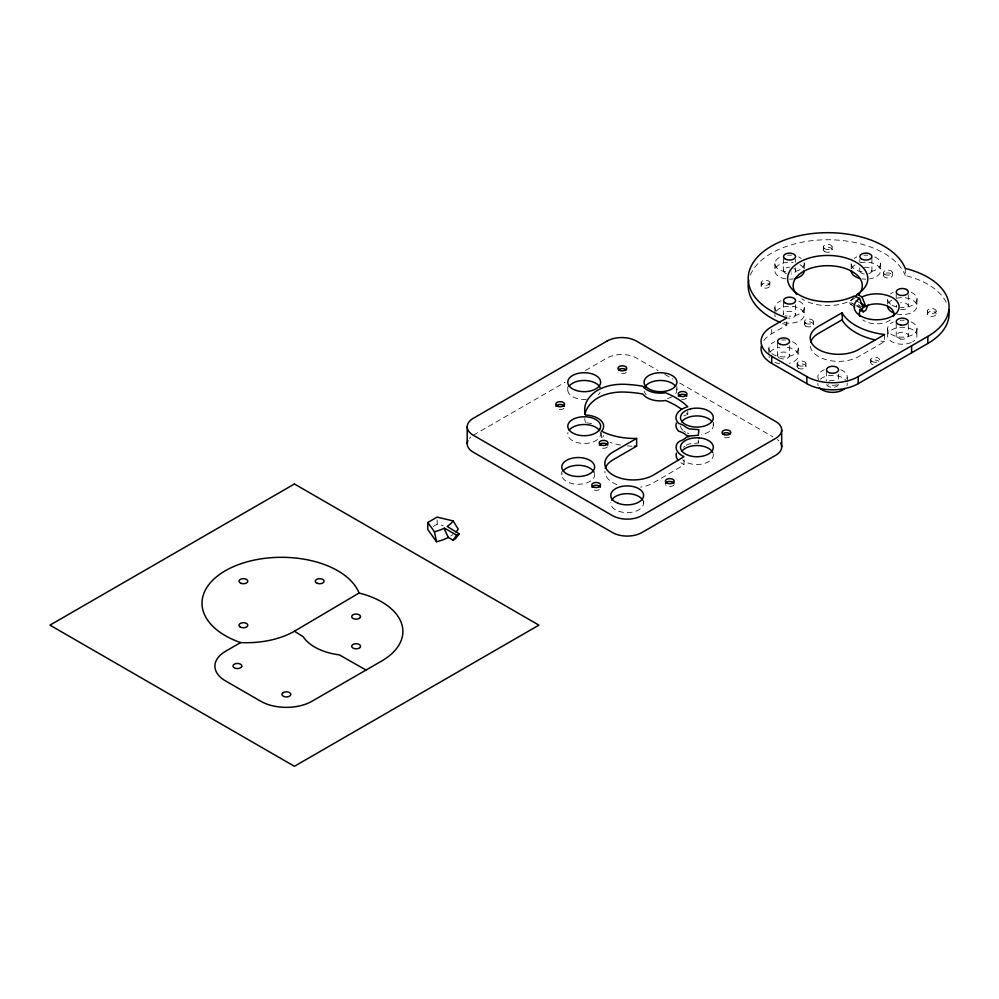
<?xml version="1.0" encoding="UTF-8"?>
<svg xmlns="http://www.w3.org/2000/svg" width="999" height="999" viewBox="0 0 999 999"><rect width="100%" height="100%" fill="white"/><g stroke="black" fill="none" stroke-linecap="round" stroke-linejoin="round"><path stroke-width="0.75" stroke-dasharray="5 3.75" d="M686.213 445.204L689.647 443.781L698.289 443.044L698.626 440.934M853.833 296.853L850.898 300.449L848.763 301.486A34.578 19.968 0 0 1 801.722 298.813M684.003 459.79L684.003 464.448L681.63 466.271L653.309 482.892A28.384 16.384 0 0 1 640.584 487.137M855.144 297.802L850.898 300.449L853.371 301.873M450.736 535.988L451.348 535.614A40.11 23.152 0 0 0 453.022 534.44M473.276 435.239L565.159 382.192M585.426 370.492L607.055 358.004A20.742 11.976 0 0 1 636.388 358.004L658.016 370.492M433.166 526.485L437.175 524.163L443.194 525.611M763.848 340.522A36.301 20.954 0 0 1 771.715 333.716L786.8 325.012L786.8 319.368M855.206 305.182L848.763 301.486L850.898 304.683L853.346 303.271M884.639 334.515L884.639 341.571L858.678 356.568A28.384 16.384 0 0 1 827.734 360.115A28.384 16.384 0 0 1 810.214 344.98M884.639 341.571L883.878 341.483A57.58 33.242 0 0 1 880.806 341.046M856.493 305.931L861.638 308.891M855.818 300.462L859.515 302.597M858.303 304.72L862.012 306.855M857.042 305.407L860.751 307.542M850.898 304.683L855.843 307.53M664.772 374.4L672.889 379.083M679.645 382.979L772.914 436.838M936.163 311.051A4.408 2.547 0 0 1 929.545 313.261A4.408 2.547 0 0 1 929.545 308.853A4.408 2.547 0 0 1 936.163 311.051L936.163 313.886A4.408 2.547 0 0 1 929.545 316.084A4.408 2.547 0 0 1 929.545 311.676A4.408 2.547 0 0 1 936.163 313.886M927.347 311.051L927.347 313.886M916.97 298.963L916.97 306.019A14.698 8.479 0 0 1 896.815 313.986M916.97 328.659L916.97 335.714M908.328 294.83L908.328 306.119M908.328 324.463L908.328 335.764M905.244 268.406L905.244 275.462A72.44 41.821 0 0 1 946.265 302.397M896.228 293.419L896.228 297.652M896.228 323.052L896.228 335.764M892.369 272.64L892.369 275.462A4.408 2.547 0 0 1 885.751 277.66A4.408 2.547 0 0 1 885.751 273.251A4.408 2.547 0 0 1 892.369 275.462M887.587 299.151L887.587 306.206M887.587 328.746L887.587 335.801M883.553 272.64L883.553 275.462M880.544 263.636L880.544 270.692M871.902 257.979L871.902 270.692M870.728 359.765L870.728 362.587M859.802 259.39L859.802 262.225M859.802 267.869L859.802 270.692M851.16 263.636L851.16 270.692M847.214 377.335L847.214 381.568M838.586 374.213L838.586 381.268M832.117 246.915L832.117 249.738M826.498 370.954L826.498 380.831M823.301 246.965L823.301 249.787M813.348 321.553L813.348 324.375M805.931 363.624L805.931 366.446M804.532 321.553L804.532 324.375M804.27 263.636L804.27 270.692M804.27 307.917L804.27 314.972M798.276 348.451L798.276 355.507M797.115 363.624L797.115 366.446M795.629 259.39L795.629 262.225M795.629 267.869L795.629 270.692M795.629 304.845L795.629 314.722M789.635 345.629L789.635 355.507A6.056 3.496 0 0 1 780.556 358.529M783.528 257.979L783.528 270.692M783.528 302.023L783.528 314.722A6.056 3.496 0 0 1 790.109 311.251A6.056 3.496 0 0 1 795.529 315.334A6.056 3.496 0 0 1 788.011 318.107M777.534 342.807L777.534 355.507M774.887 263.636L774.887 270.692M774.887 307.43L774.887 313.074M771.715 329.483L771.715 333.716M769.967 282.829A4.408 2.547 0 0 1 763.348 285.027A4.408 2.547 0 0 1 763.348 280.619A4.408 2.547 0 0 1 769.967 282.829L769.967 285.652A4.408 2.547 0 0 1 763.348 287.849A4.408 2.547 0 0 1 763.348 283.441A4.408 2.547 0 0 1 769.967 285.652M768.893 348.451L768.893 354.096M761.151 282.829L761.151 285.652M713.336 422.177L713.336 425.287M698.289 439.947L698.289 443.044M687.787 411.388L687.787 414.498A79.383 45.829 0 0 0 685.851 412.699M676.91 386.85L676.91 389.96M643.568 500.624L643.568 503.721M601.61 432.767L601.61 438.986M567.794 386.85L567.794 389.96M561.8 471.678L561.8 474.775M437.175 519.93L437.175 524.163M626.186 372.402A4.408 2.547 0 0 1 621.815 373.676A4.408 2.547 0 0 1 618.106 371.828M564.01 408.316A4.408 2.547 0 0 1 556.381 408.316M607.392 447.028A4.408 2.547 0 0 1 599.762 447.028M599.275 489.635A4.408 2.547 0 0 1 593.044 489.635M674.025 484.64A4.408 2.547 0 0 1 669.767 486.525A4.408 2.547 0 0 1 665.509 484.64M729.507 437.062A4.408 2.547 0 0 1 722.127 435.926M686.413 398.126A4.408 2.547 0 0 1 681.455 399.313M600.074 392.42A16.421 9.478 0 0 1 598.438 394.705M586.351 399.363A16.421 9.478 0 0 1 568.344 387.5M676.773 388.723A16.421 9.478 0 0 1 674.712 394.705M672.102 396.665A16.421 9.478 0 0 1 666.77 398.713M646.266 394.705A16.421 9.478 0 0 1 644.205 391.196M713.174 424.051A16.421 9.478 0 0 1 701.348 434.515M688.86 433.653A16.421 9.478 0 0 1 687.062 432.979M685.439 432.167A16.421 9.478 0 0 1 684.003 431.243M682.792 430.219A16.421 9.478 0 0 1 680.494 425.499M713.186 453.733A16.421 9.478 0 0 1 702.285 463.986A16.421 9.478 0 0 1 682.742 459.815M600.187 431.805A16.421 9.478 0 0 1 584.815 443.469A16.421 9.478 0 0 1 567.994 432.492M594.505 473.538A16.421 9.478 0 0 1 578.221 484.265A16.421 9.478 0 0 1 561.938 473.538M643.269 501.261A16.421 9.478 0 0 1 628.321 512.599A16.421 9.478 0 0 1 610.789 502.559M631.992 446.178A50.025 28.884 0 0 1 627.409 445.916M620.641 445.054A50.025 28.884 0 0 1 610.039 442.457M585.489 422.465A50.025 28.884 0 0 1 584.74 418.494M616.957 484.727A28.384 16.384 0 0 1 604.857 471.303M684.964 446.291A17.283 9.978 0 0 1 683.466 447.265M683.703 415.996A20.954 12.1 0 0 1 686.363 414.935M603.458 435.502A19.418 11.214 0 0 1 602.784 437.287M586.663 422.877A19.418 11.214 0 0 1 591.758 423.663M684.003 464.448A20.792 12.013 0 0 1 680.868 462.674M777.409 439.572A20.742 11.976 0 0 1 778.92 440.871M469.343 438.411A20.742 11.976 0 0 1 470.704 437.062M890.321 319.955A17.283 9.978 0 0 1 862.899 319.955M900.711 309.49A6.056 3.496 0 0 0 907.08 308.241A6.056 3.496 0 0 0 907.517 304.37L905.306 303.097A6.056 3.496 0 0 0 900.711 302.747M896.44 307.018A6.056 3.496 0 0 1 896.44 305.207M864.285 267.32A6.056 3.496 0 0 1 871.44 269.355A6.056 3.496 0 0 1 868.88 273.714M864.285 274.063A6.056 3.496 0 0 1 860.614 268.943M793.855 268.219A6.056 3.496 0 0 1 791.146 274.063M786.55 273.714A6.056 3.496 0 0 1 784.34 272.44L783.728 271.591A6.056 3.496 0 0 1 789.572 267.195M786.8 325.012A79.508 45.904 0 0 1 782.679 323.476M750.311 275.15A79.508 45.904 0 0 1 827.996 239.748A79.508 45.904 0 0 1 905.244 275.462M779.894 358.279A6.056 3.496 0 0 1 781.031 352.335A6.056 3.496 0 0 1 789.622 355.656M838.486 384.54A6.056 3.496 0 0 1 832.567 387.362A6.056 3.496 0 0 1 826.61 384.565M829.158 380.981A6.056 3.496 0 0 1 835.888 380.956M840.659 369.742A14.698 8.479 0 0 1 846.965 378.434M837.324 384.84A14.698 8.479 0 0 1 827.871 384.865M818.643 379.583A14.698 8.479 0 0 1 824.325 369.78M792.532 341.72A14.698 8.479 0 0 1 796.303 352.684A14.698 8.479 0 0 1 777.959 356.281M776.235 355.794A14.698 8.479 0 0 1 770.853 352.684M770.004 351.698A14.698 8.479 0 0 1 774.637 341.72M781.668 340.035A14.698 8.479 0 0 1 785.501 340.035M798.85 301.086A14.698 8.479 0 0 1 803.346 310.627A14.698 8.479 0 0 1 789.148 316.146M787.237 316.046A14.698 8.479 0 0 1 785.364 315.796M775.848 310.689A14.698 8.479 0 0 1 780.968 300.786M804.145 262.525A14.698 8.479 0 0 1 791.495 272.04M785.776 271.828A14.698 8.479 0 0 1 775.162 265.284A14.698 8.479 0 0 1 780.631 256.905M787.662 255.22A14.698 8.479 0 0 1 791.495 255.22M798.526 256.905A14.698 8.479 0 0 1 801.235 258.466M874.799 256.905A14.698 8.479 0 0 1 880.044 265.821A14.698 8.479 0 0 1 867.769 272.04M862.05 271.828A14.698 8.479 0 0 1 851.285 262.525M854.195 258.466A14.698 8.479 0 0 1 856.905 256.905M863.935 255.22A14.698 8.479 0 0 1 867.769 255.22M911.1 292.27A14.698 8.479 0 0 1 915.921 302.222A14.698 8.479 0 0 1 900.524 307.48M896.815 306.93A14.698 8.479 0 0 1 892.007 305.12M890.721 304.295A14.698 8.479 0 0 1 888.049 296.953M890.521 293.968A14.698 8.479 0 0 1 893.206 292.382M911.163 321.94A14.698 8.479 0 0 1 913.173 334.403A14.698 8.479 0 0 1 891.508 334.465A14.698 8.479 0 0 1 893.268 322.003M900.286 320.292A14.698 8.479 0 0 1 904.12 320.279M847.202 383.279A14.698 8.479 0 0 1 846.965 385.489M818.144 385.564A14.698 8.479 0 0 1 817.881 383.354M820.291 379.195A14.698 8.479 0 0 1 845.691 380.095M787.387 347.315A14.698 8.479 0 0 1 798.251 354.957A14.698 8.479 0 0 1 789.21 363.349M779.782 363.698A14.698 8.479 0 0 1 773.189 361.501M769.392 357.704A14.698 8.479 0 0 1 769.018 356.618M770.004 352.26A14.698 8.479 0 0 1 779.782 347.315M911.288 342.457A14.698 8.479 0 0 1 887.824 337.275A14.698 8.479 0 0 1 906.617 327.647A14.698 8.479 0 0 1 912.724 341.72M896.503 298.314A14.698 8.479 0 0 1 916.97 306.019M888.648 302.959A14.698 8.479 0 0 1 891.77 300.187M860.226 262.849A14.698 8.479 0 0 1 879.769 267.957A14.698 8.479 0 0 1 869.654 278.883M865.858 279.171A14.698 8.479 0 0 1 862.05 278.883M851.66 268.494A14.698 8.479 0 0 1 855.469 264.685M793.381 278.883A14.698 8.479 0 0 1 789.572 279.171M785.776 278.883A14.698 8.479 0 0 1 774.912 270.13A14.698 8.479 0 0 1 787.662 262.275M791.495 262.275A14.698 8.479 0 0 1 793.381 262.5M799.962 264.685A14.698 8.479 0 0 1 803.77 268.494M776.173 311.251A14.698 8.479 0 0 1 795.591 306.98A14.698 8.479 0 0 1 802.984 318.194A14.698 8.479 0 0 1 783.566 322.465M775.274 316.683A14.698 8.479 0 0 1 774.887 314.485M872.926 364.797A4.408 2.547 0 0 1 872.015 360.789A4.408 2.547 0 0 1 878.958 361.313M900.711 339.136L896.44 336.663A6.056 3.496 0 0 1 898.601 332.992A6.056 3.496 0 0 1 905.306 332.729L907.517 334.016A6.056 3.496 0 0 1 907.08 337.887A6.056 3.496 0 0 1 900.711 339.136M824.625 251.573A4.408 2.547 0 0 0 831.98 250.399A4.408 2.547 0 0 0 826.535 247.315A4.408 2.547 0 0 0 824.625 251.573M798.401 368.244A4.408 2.547 0 0 0 805.781 367.108A4.408 2.547 0 0 0 800.374 363.986A4.408 2.547 0 0 0 798.401 368.244M805.818 326.173A4.408 2.547 0 0 0 813.198 325.037A4.408 2.547 0 0 0 807.804 321.915A4.408 2.547 0 0 0 805.818 326.173M805.818 323.351A4.408 2.547 0 0 0 813.198 322.202A4.408 2.547 0 0 0 807.804 319.093A4.408 2.547 0 0 0 805.818 323.351M798.401 365.422A4.408 2.547 0 0 0 805.781 364.285A4.408 2.547 0 0 0 800.374 361.163A4.408 2.547 0 0 0 798.401 365.422M872.015 361.563A4.408 2.547 0 0 0 879.395 360.427A4.408 2.547 0 0 0 874 357.305A4.408 2.547 0 0 0 872.015 361.563M884.839 274.438A4.408 2.547 0 0 0 892.219 273.301A4.408 2.547 0 0 0 886.812 270.18A4.408 2.547 0 0 0 884.839 274.438M824.625 248.751A4.408 2.547 0 0 0 831.98 247.577A4.408 2.547 0 0 0 826.535 244.48A4.408 2.547 0 0 0 824.625 248.751"/><path stroke-width="1.5" d="M893.306 316.458A17.283 9.978 0 0 0 887.137 305.956A17.283 9.978 0 0 0 867.969 305.232L865.683 310.402L863.248 311.813L859.54 309.665M453.146 520.929L437.175 517.107L427.809 522.514L434.428 531.73A34.578 19.968 0 0 0 443.993 528.296L448.301 537.4L453.059 540.159L456.73 535.214L459.178 533.803L447.19 526.448A34.578 19.968 0 0 0 453.146 520.929L458.254 529.208A40.11 23.152 0 0 1 455.931 531.93M459.178 533.803L455.507 538.748L453.059 540.159M855.306 296.641L857.866 293.856A40.11 23.152 0 0 0 867.819 278.596L867.731 277.073A40.11 23.152 0 0 0 826.835 255.444A40.11 23.152 0 0 0 787.612 278.084A40.11 23.152 0 0 0 825.087 301.698L827.709 301.748A40.11 23.152 0 0 0 854.157 296.004L859.577 298.401L863.248 307.58L861.638 308.891A17.283 9.978 0 0 0 859.914 316.458M859.577 298.401L858.778 298.926A22.477 12.975 0 0 0 857.142 313.311L858.778 314.722A22.477 12.975 0 0 0 892.507 315.996A22.477 12.975 0 0 0 890.296 296.528L887.849 295.592A22.477 12.975 0 0 0 862.924 296.528L862.025 296.99L857.254 294.243M359.066 593.031L294.455 631.206A68.044 39.286 0 0 1 240.622 642.582L225.549 651.286A36.301 20.954 0 0 0 225.549 680.931L260.702 701.223A36.301 20.954 0 0 0 312.038 701.223L381.655 661.026A72.44 41.821 0 0 0 359.066 593.031A79.508 45.904 0 0 0 234.877 566.046A79.508 45.904 0 0 0 240.622 642.582M841.97 312.812L818.531 326.323A28.384 16.384 0 0 0 818.531 349.513A28.384 16.384 0 0 0 858.678 349.513L884.639 334.515L883.878 334.428A57.58 33.242 0 0 1 842.519 313.736L841.97 312.812L842.519 320.791A57.58 33.242 0 0 0 874.812 339.86M841.97 319.867L818.531 333.391A28.384 16.384 0 0 0 810.651 342.133M636.613 438.436L613.174 451.948A28.384 16.384 0 0 0 613.161 475.137A28.384 16.384 0 0 0 653.309 475.137L684.003 456.68A20.792 12.013 0 0 1 677.509 442.944L679.894 441.083A17.283 9.978 0 0 0 686.213 437.437L689.647 436.014L698.289 435.289L698.788 431.056L698.788 429.67L689.26 428.883L686.213 427.46A17.283 9.978 0 0 0 679.894 423.801L678.546 423.439L676.723 420.854A20.954 12.1 0 0 1 687.787 406.73A79.383 45.829 0 0 0 665.609 392.757A18.993 10.964 0 0 1 642.844 386.238L642.644 386.201A79.383 45.829 0 0 0 628.271 384.49L626.86 384.428A34.578 19.968 0 0 0 593.606 393.131A50.025 28.884 0 0 0 585.489 414.697L585.614 415.047A19.418 11.214 0 0 1 601.61 431.218L602.472 431.655A50.025 28.884 0 0 0 636.613 438.436L636.613 446.203L613.174 459.715A28.384 16.384 0 0 0 605.282 468.456M863.248 307.58L867.969 305.232M771.715 356.306L806.867 376.598A36.301 20.954 0 0 0 858.216 376.598L927.834 336.401A72.44 41.821 0 0 0 905.244 268.406A79.508 45.904 0 0 0 781.056 241.421A79.508 45.904 0 0 0 786.8 317.957L771.715 326.661A36.301 20.954 0 0 0 771.715 356.306L771.715 363.361L806.867 383.653A36.301 20.954 0 0 0 858.216 383.653L927.834 343.456A72.44 41.821 0 0 0 948.688 309.665M448.301 537.4L447.639 537.762A40.11 23.152 0 0 1 436.551 541.745L427.809 529.57L427.809 522.514M689.26 436.65L686.213 435.214A17.283 9.978 0 0 0 679.894 431.568L678.546 431.206L676.723 428.621A20.954 12.1 0 0 1 676.348 423.064M860.751 303.309L865.683 306.169L862.025 296.99M444.38 528.084L456.73 535.214M366.046 670.042L339.31 654.869A50.162 28.959 0 0 1 303.296 636.838L294.455 631.206M861.638 308.891L863.248 311.813M434.428 531.73L436.551 541.745M927.834 336.401L927.834 343.456M911.612 345.766L911.612 352.822M858.216 376.598L858.216 383.653M806.867 376.598L806.867 383.653M781.693 429.92L781.693 446.865M467.207 426.773L467.207 443.706M618.506 369.905A4.408 2.547 0 0 1 626.148 369.855M555.931 406.381A4.408 2.547 0 0 1 560.189 404.495A4.408 2.547 0 0 1 564.447 406.381M599.313 445.104A4.408 2.547 0 0 1 603.571 443.219A4.408 2.547 0 0 1 607.829 445.104M591.895 487.175A4.408 2.547 0 0 1 596.153 485.289A4.408 2.547 0 0 1 600.411 487.175M665.509 483.316A4.408 2.547 0 0 1 669.767 481.431A4.408 2.547 0 0 1 674.025 483.316M722.577 433.991A4.408 2.547 0 0 1 730.207 433.991M678.333 396.191A4.408 2.547 0 0 1 682.592 394.305A4.408 2.547 0 0 1 686.85 396.191M569.043 386.326A16.421 9.478 0 0 1 585.289 380.494A16.421 9.478 0 0 1 600.074 387.5M644.63 387.5A16.421 9.478 0 0 1 659.415 380.494A16.421 9.478 0 0 1 675.661 386.326M681.68 421.853A16.421 9.478 0 0 1 696.74 415.909A16.421 9.478 0 0 1 712.025 421.665M681.705 451.448A16.421 9.478 0 0 1 697.901 445.566A16.421 9.478 0 0 1 712.762 452.522M569.23 430.119A16.421 9.478 0 0 1 584.69 424.525A16.421 9.478 0 0 1 599.562 430.619M563.049 471.153A16.421 9.478 0 0 1 579.295 465.322A16.421 9.478 0 0 1 594.08 472.327M611.6 500.137A16.421 9.478 0 0 1 627.11 493.668A16.421 9.478 0 0 1 642.707 500.062M636.613 446.203A50.025 28.884 0 0 1 634.303 446.216M584.939 414.498A50.025 28.884 0 0 1 593.606 400.886A34.578 19.968 0 0 1 626.86 392.182L628.271 392.245A79.383 45.829 0 0 1 642.644 393.968L642.844 394.006A18.993 10.964 0 0 0 665.609 400.512A79.383 45.829 0 0 1 681.543 409.253M678.446 460.551A20.792 12.013 0 0 1 676.373 453.159M780.594 443.019A20.742 11.976 0 0 1 775.624 455.332L641.845 532.567A20.742 11.976 0 0 1 612.512 532.567L473.276 452.185A20.742 11.976 0 0 1 467.907 440.609M796.702 294.48A34.578 19.968 0 0 1 827.709 265.684A34.578 19.968 0 0 1 858.728 294.48M771.715 363.361A36.301 20.954 0 0 1 761.4 345.804M780.019 322.377A79.508 45.904 0 0 1 748.788 280.095M844.792 388.561A14.698 8.479 0 0 1 819.392 387.662M893.468 312.899A14.698 8.479 0 0 1 887.587 306.206M860.226 278.521A14.698 8.479 0 0 1 851.16 270.692M804.27 270.692A14.698 8.479 0 0 1 795.204 278.521M599.949 428.946L599.2 430.119A16.421 9.478 0 0 1 579.507 435.314A16.421 9.478 0 0 1 567.994 424.725A16.421 9.478 0 0 1 584.69 416.758L586.825 416.87A16.421 9.478 0 0 1 599.949 428.946M241.658 666.67L241.221 667.282A4.408 2.547 0 0 1 235.202 668.219A4.408 2.547 0 0 1 233.591 664.747L234.29 664.21A4.408 2.547 0 0 1 239.61 663.811A4.408 2.547 0 0 1 241.658 666.67M360.364 617.282L359.927 617.894A4.408 2.547 0 0 1 353.421 618.643A4.408 2.547 0 0 1 352.984 614.822L353.896 614.422A4.408 2.547 0 0 1 358.791 614.61A4.408 2.547 0 0 1 360.364 617.282M283.254 692.582L282.542 693.106A4.408 2.547 0 0 0 283.679 696.403A4.408 2.547 0 0 0 289.485 696.178L290.185 695.654A4.408 2.547 0 0 0 289.048 692.369A4.408 2.547 0 0 0 283.254 692.582M359.927 647.539L359.228 648.064A4.408 2.547 0 0 1 352.61 647.814A4.408 2.547 0 0 1 353.896 644.068L354.97 643.806A4.408 2.547 0 0 1 359.603 644.717A4.408 2.547 0 0 1 359.927 647.539M294.43 483.991L49.95 625.137L294.43 766.295L538.911 625.137L294.43 483.991M607.055 341.071L473.276 418.306A20.742 11.976 0 0 0 473.276 435.239L612.512 515.621A20.742 11.976 0 0 0 641.845 515.621L775.624 438.399A20.742 11.976 0 0 0 775.624 421.453L636.388 341.071A20.742 11.976 0 0 0 607.055 341.071M690.459 408.903L688.548 409.465A16.421 9.478 0 0 0 681.106 420.179A16.421 9.478 0 0 0 697.102 427.11L699.238 427.01A16.421 9.478 0 0 0 712.737 415.072A16.421 9.478 0 0 0 690.459 408.903M698.975 437.862L696.827 437.787A16.421 9.478 0 0 0 681.705 443.681A16.421 9.478 0 0 0 685.376 454.008L686.987 454.82A16.421 9.478 0 0 0 712.125 450.849A16.421 9.478 0 0 0 698.975 437.862M900.711 325.012L899.25 324.663A6.056 3.496 0 0 1 897.04 319.892A6.056 3.496 0 0 1 905.306 318.619L906.555 319.168A6.056 3.496 0 0 1 907.517 323.389A6.056 3.496 0 0 1 900.711 325.012M906.555 289.535L905.306 288.973A6.056 3.496 0 0 0 897.477 289.872A6.056 3.496 0 0 0 898.001 294.468L899.25 295.03A6.056 3.496 0 0 0 907.08 294.131A6.056 3.496 0 0 0 906.555 289.535M646.266 386.938L645.317 385.826A16.421 9.478 0 0 1 661.925 372.752A16.421 9.478 0 0 1 674.337 387.287A16.421 9.478 0 0 1 646.266 386.938M317.47 583.404A4.408 2.547 0 0 0 324.088 581.193A4.408 2.547 0 0 0 317.47 578.995A4.408 2.547 0 0 0 317.47 583.404M241.196 583.404A4.408 2.547 0 0 0 247.802 581.193A4.408 2.547 0 0 0 241.196 578.995A4.408 2.547 0 0 0 241.196 583.404M240.284 627.035A4.408 2.547 0 0 0 247.652 625.898A4.408 2.547 0 0 0 242.257 622.777A4.408 2.547 0 0 0 240.284 627.035M619.268 370.142A4.408 2.547 0 0 0 626.623 368.956A4.408 2.547 0 0 0 621.166 365.871A4.408 2.547 0 0 0 619.268 370.142M557.991 406.418A4.408 2.547 0 0 0 564.597 404.22A4.408 2.547 0 0 0 557.991 402.01A4.408 2.547 0 0 0 557.991 406.418M679.47 395.829A4.408 2.547 0 0 0 686.85 394.68A4.408 2.547 0 0 0 681.455 391.571A4.408 2.547 0 0 0 679.47 395.829M724.188 434.652A4.408 2.547 0 0 0 730.793 432.442A4.408 2.547 0 0 0 724.188 430.244A4.408 2.547 0 0 0 724.188 434.652M593.044 486.813A4.408 2.547 0 0 0 600.411 485.676A4.408 2.547 0 0 0 595.017 482.554A4.408 2.547 0 0 0 593.044 486.813M666.658 482.954A4.408 2.547 0 0 0 674.025 481.818A4.408 2.547 0 0 0 668.631 478.696A4.408 2.547 0 0 0 666.658 482.954M600.461 444.742A4.408 2.547 0 0 0 607.829 443.593A4.408 2.547 0 0 0 602.434 440.484A4.408 2.547 0 0 0 600.461 444.742M575.998 390.409A16.421 9.478 0 0 0 600.636 382.192A16.421 9.478 0 0 0 575.998 373.988A16.421 9.478 0 0 0 575.998 390.409M568.219 474.537A16.421 9.478 0 0 0 594.505 468.256A16.421 9.478 0 0 0 571.94 458.254A16.421 9.478 0 0 0 568.219 474.537M618.106 503.284A16.421 9.478 0 0 0 643.568 495.966A16.421 9.478 0 0 0 619.855 486.9A16.421 9.478 0 0 0 618.106 503.284M861.575 259.041A6.056 3.496 0 0 0 871.702 257.48A6.056 3.496 0 0 0 864.285 253.197A6.056 3.496 0 0 0 861.575 259.041M785.301 259.041A6.056 3.496 0 0 0 795.416 257.48A6.056 3.496 0 0 0 788.011 253.197A6.056 3.496 0 0 0 785.301 259.041M785.301 303.084A6.056 3.496 0 0 0 795.416 301.511A6.056 3.496 0 0 0 788.011 297.24A6.056 3.496 0 0 0 785.301 303.084M780.556 344.418A6.056 3.496 0 0 0 789.635 341.396A6.056 3.496 0 0 0 780.556 338.361A6.056 3.496 0 0 0 780.556 344.418M829.207 372.677A6.056 3.496 0 0 0 838.586 369.967A6.056 3.496 0 0 0 829.844 366.633A6.056 3.496 0 0 0 829.207 372.677"/></g></svg>
